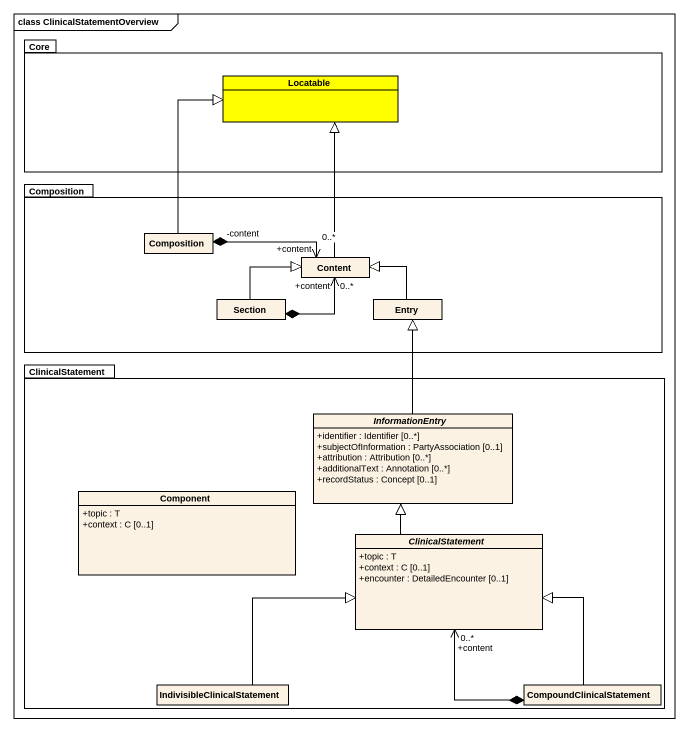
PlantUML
@startuml
mainframe class ClinicalStatementOverview
hide circle
hide empty members
skinparam classAttributeIconSize 0
package Core {
  class Locatable #FFFF00
}
package Composition {
  class "Composition" as Composition_2
  class Content
  class Section
  class Entry
}
package ClinicalStatement {
  abstract class InformationEntry {
    +identifier : Identifier [0..*]
    +subjectOfInformation : PartyAssociation [0..1]
    +attribution : Attribution [0..*]
    +additionalText : Annotation [0..*]
    +recordStatus : Concept [0..1]
  }
  class "Component" as Component_ {
    +topic : T
    +context : C [0..1]
  }
  abstract class "ClinicalStatement" as ClinicalStatement_2 {
    +topic : T
    +context : C [0..1]
    +encounter : DetailedEncounter [0..1]
  }
  class IndivisibleClinicalStatement
  class CompoundClinicalStatement
}
Composition_2 -up-|> Locatable
Composition_2 "-content" *-right-> "+content\n0..*" Content
Content -up-|> Locatable
Section -right-|> Content
Section *-right-> "+content\n0..*" Content
Entry -left-|> Content
InformationEntry -up-|> Entry
ClinicalStatement_2 -up-|> InformationEntry
IndivisibleClinicalStatement -right-|> ClinicalStatement_2
CompoundClinicalStatement -up-|> ClinicalStatement_2
CompoundClinicalStatement *-up-> "+content\n0..*" ClinicalStatement_2
@enduml
